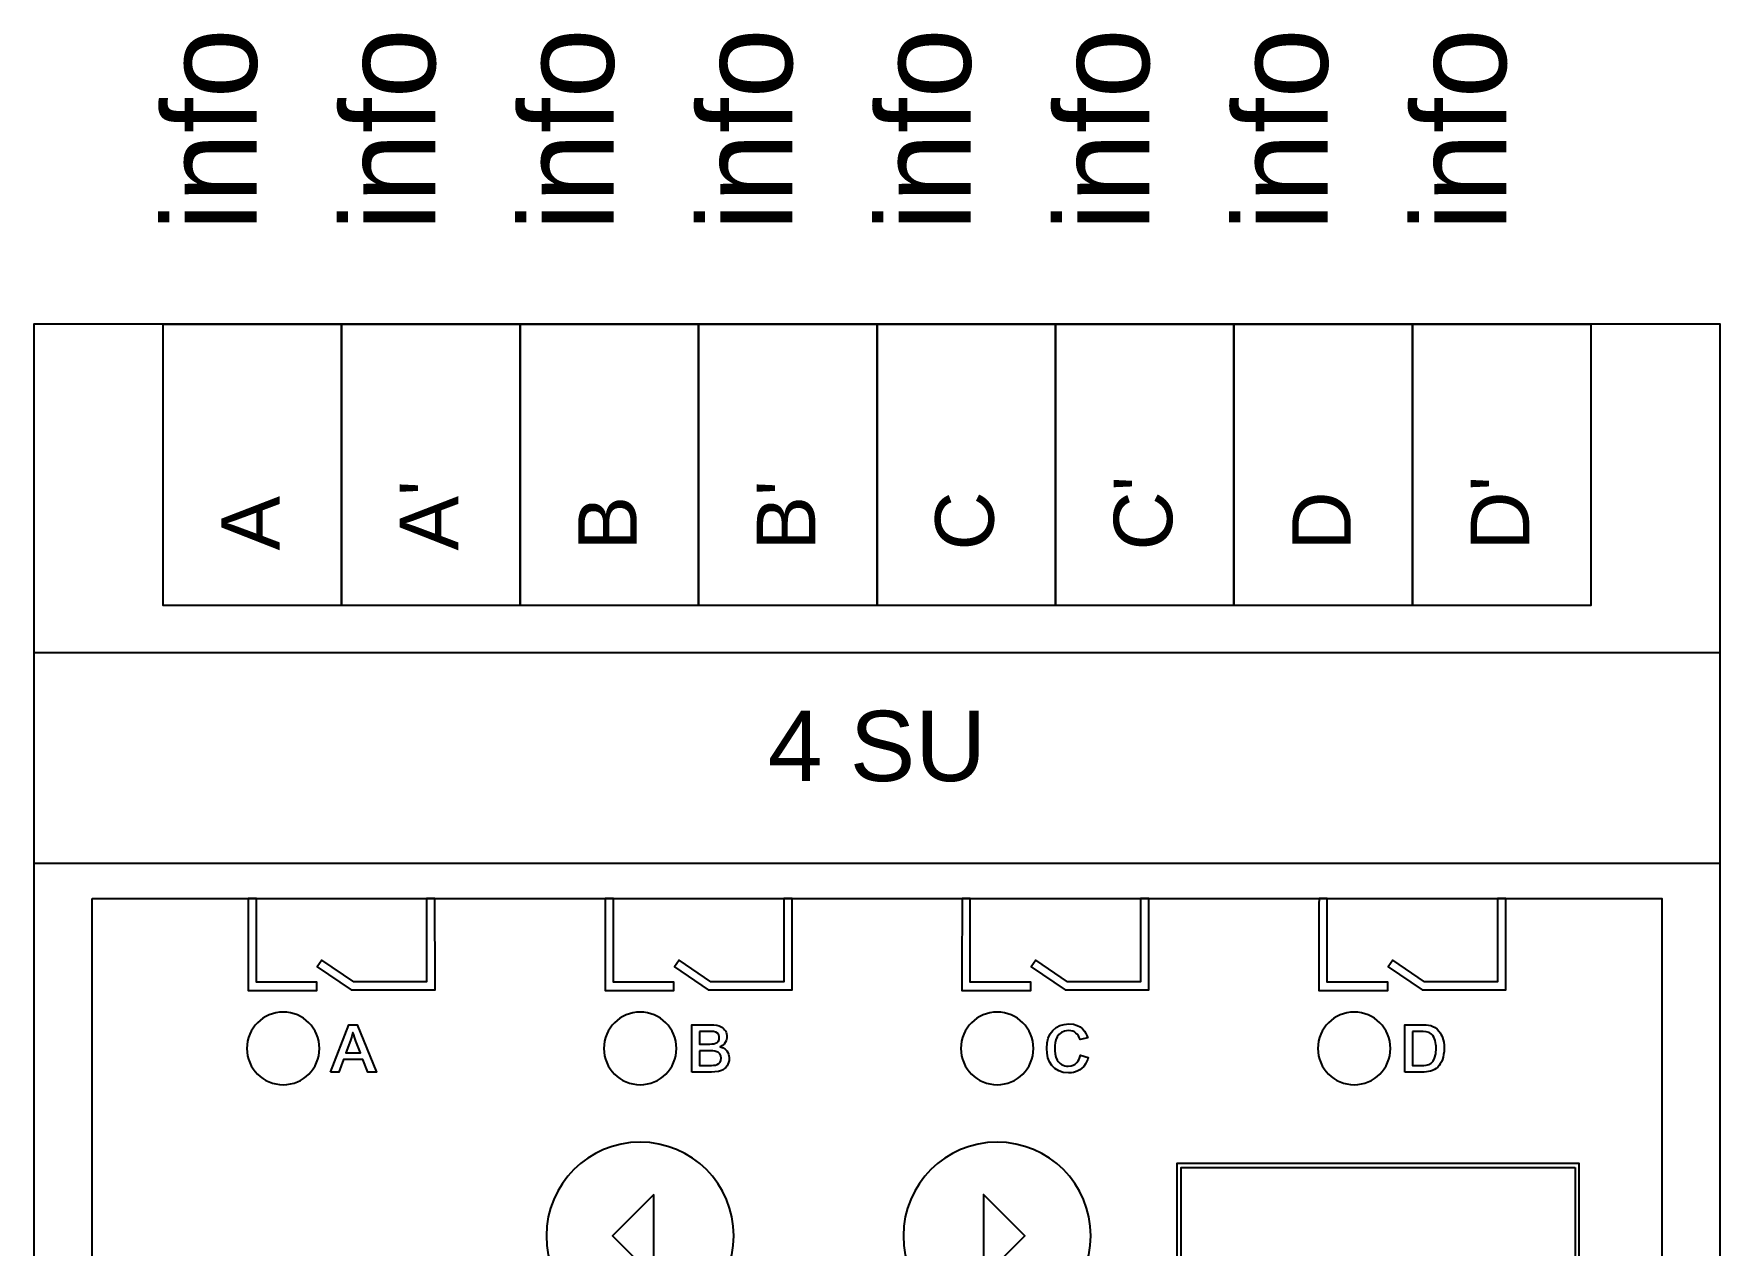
# Model space of a CAD drawing. Header units: millimetres. Extents: x 2151 to 5908, y -441 to 3322.
# Drawn here: x 3412.7 to 3484.7, y 3244.4 to 3296.1 of the extents above; entities that cross this region are included whole.
import ezdxf

# ---------------------------------------------------------------- set-up
doc = ezdxf.new("R2010")
doc.units = ezdxf.units.MM
for name, color, linetype in [('Beschriftung', 7, 'Continuous'), ('Gehäuse', 7, 'Continuous'), ('Klemmen', 7, 'Continuous')]:
    doc.layers.add(name, color=color, linetype=linetype)
doc.styles.add('ARIAL', font='arial.ttf')
doc.styles.add('CP_SIGNAL', font='cp_simplex.shx')
doc.styles.get("Standard").update_dxf_attribs({"font": 'ARIAL.TTF'})

# ---------------------------------------------------------------- blocks, each defined once
blk = doc.blocks.new('*U118')
at = {"layer": 'Gehäuse'}
for p, q in [((0, 91), (0, 84)), ((0, 77), (72, 77)), ((0, 68), (72, 68)), ((0, 23), (72, 23)), ((0, 14), (72, 14))]:
    blk.add_line(p, q, dxfattribs=at)
for points in [[(0, 0), (72, 0), (72, 91), (0, 91)], [(2.5, 66.5), (69.5, 66.5), (69.5, 24.5), (2.5, 24.5)]]:
    blk.add_lwpolyline(points, close=True, dxfattribs=at)
at = {"layer": 'Gehäuse', "insert": (36, 72.986), "char_height": 3, "attachment_point": 5}
blk.add_mtext_dynamic_manual_height_columns('4 SU', width=26.44972, gutter_width=25.4, heights=[0], dxfattribs=at)
blk = doc.blocks.new('*U120')
at = {"layer": 'Klemmen'}
for points in [[(-30.48, 0), (-22.86, 0), (-22.86, -12), (-30.48, -12)], [(-22.86, 0), (-15.24, 0), (-15.24, -12), (-22.86, -12)], [(-15.24, 0), (-7.62, 0), (-7.62, -12), (-15.24, -12)], [(-7.62, 0), (0, 0), (0, -12), (-7.62, -12)], [(0, 0), (7.62, 0), (7.62, -12), (0, -12)], [(7.62, 0), (15.24, 0), (15.24, -12), (7.62, -12)], [(15.24, 0), (22.86, 0), (22.86, -12), (15.24, -12)], [(22.86, 0), (30.48, 0), (30.48, -12), (22.86, -12)]]:
    blk.add_lwpolyline(points, close=True, dxfattribs=at)
at = {"layer": 'Klemmen', "style": 'ARIAL'}
for tag, p in [('1', (-25.495, -9.653)), ('2', (-17.875, -9.653)), ('3', (-10.255, -9.653)), ('4', (-2.635, -9.653)), ('5', (4.985, -9.653)), ('6', (12.605, -9.653)), ('7', (20.225, -9.653)), ('8', (27.845, -9.653))]:
    blk.add_attdef(tag, p, '', height=2.5, rotation=90, dxfattribs=at)
blk = doc.blocks.new('AKD-0410V.02')
at = {"layer": 'Beschriftung'}
for points, knots in [([(9.152, 66.5), (9.152, 66.5), (9.505, 66.5), (9.505, 66.5), (9.505, 66.5), (9.505, 66.5), (9.505, 62.927), (9.505, 62.927), (9.505, 62.927), (9.505, 62.927), (12.088, 62.927), (12.088, 62.927), (12.088, 62.927), (12.088, 62.927), (12.088, 62.575), (12.088, 62.575), (12.088, 62.575), (12.088, 62.575), (9.15, 62.575), (9.15, 62.575), (9.15, 62.575), (9.15, 63.881), (9.151, 65.191), (9.152, 66.5)], [0, 0, 0, 0, 0.142857, 0.142857, 0.142857, 0.142857, 0.285714, 0.285714, 0.285714, 0.285714, 0.428571, 0.428571, 0.428571, 0.428571, 0.571429, 0.571429, 0.571429, 0.571429, 0.714286, 0.714286, 0.714286, 0.714286, 1, 1, 1, 1]), ([(16.772, 66.5), (16.772, 66.5), (17.126, 66.5), (17.126, 66.5), (17.126, 66.5), (17.128, 65.195), (17.133, 63.887), (17.133, 62.593), (17.133, 62.593), (17.133, 62.593), (13.552, 62.593), (13.552, 62.593), (13.552, 62.593), (13.552, 62.593), (12.105, 63.581), (12.105, 63.581), (12.105, 63.581), (12.105, 63.581), (12.303, 63.872), (12.303, 63.872), (12.303, 63.872), (12.303, 63.872), (13.66, 62.946), (13.66, 62.946), (13.66, 62.946), (13.66, 62.946), (16.772, 62.946), (16.772, 62.946), (16.772, 62.946), (16.772, 62.946), (16.772, 66.5), (16.772, 66.5)], [0, 0, 0, 0, 0.111111, 0.111111, 0.111111, 0.111111, 0.222222, 0.222222, 0.222222, 0.222222, 0.333333, 0.333333, 0.333333, 0.333333, 0.444444, 0.444444, 0.444444, 0.444444, 0.555556, 0.555556, 0.555556, 0.555556, 0.666667, 0.666667, 0.666667, 0.666667, 0.777778, 0.777778, 0.777778, 0.777778, 1, 1, 1, 1]), ([(24.397, 66.5), (24.397, 66.5), (24.75, 66.5), (24.75, 66.5), (24.75, 66.5), (24.75, 66.5), (24.75, 62.927), (24.75, 62.927), (24.75, 62.927), (24.75, 62.927), (27.333, 62.927), (27.333, 62.927), (27.333, 62.927), (27.333, 62.927), (27.333, 62.575), (27.333, 62.575), (27.333, 62.575), (27.333, 62.575), (24.395, 62.575), (24.395, 62.575), (24.395, 62.575), (24.395, 63.881), (24.396, 65.191), (24.397, 66.5)], [0, 0, 0, 0, 0.142857, 0.142857, 0.142857, 0.142857, 0.285714, 0.285714, 0.285714, 0.285714, 0.428571, 0.428571, 0.428571, 0.428571, 0.571429, 0.571429, 0.571429, 0.571429, 0.714286, 0.714286, 0.714286, 0.714286, 1, 1, 1, 1]), ([(32.017, 66.5), (32.017, 66.5), (32.371, 66.5), (32.371, 66.5), (32.371, 66.5), (32.373, 65.195), (32.378, 63.887), (32.378, 62.593), (32.378, 62.593), (32.378, 62.593), (28.798, 62.593), (28.798, 62.593), (28.798, 62.593), (28.798, 62.593), (27.35, 63.581), (27.35, 63.581), (27.35, 63.581), (27.35, 63.581), (27.548, 63.872), (27.548, 63.872), (27.548, 63.872), (27.548, 63.872), (28.905, 62.946), (28.905, 62.946), (28.905, 62.946), (28.905, 62.946), (32.017, 62.946), (32.017, 62.946), (32.017, 62.946), (32.017, 62.946), (32.017, 66.5), (32.017, 66.5)], [0, 0, 0, 0, 0.111111, 0.111111, 0.111111, 0.111111, 0.222222, 0.222222, 0.222222, 0.222222, 0.333333, 0.333333, 0.333333, 0.333333, 0.444444, 0.444444, 0.444444, 0.444444, 0.555556, 0.555556, 0.555556, 0.555556, 0.666667, 0.666667, 0.666667, 0.666667, 0.777778, 0.777778, 0.777778, 0.777778, 1, 1, 1, 1]), ([(39.629, 66.5), (39.629, 66.5), (39.982, 66.5), (39.982, 66.5), (39.982, 66.5), (39.982, 66.5), (39.982, 62.927), (39.982, 62.927), (39.982, 62.927), (39.982, 62.927), (42.565, 62.927), (42.565, 62.927), (42.565, 62.927), (42.565, 62.927), (42.565, 62.575), (42.565, 62.575), (42.565, 62.575), (42.565, 62.575), (39.627, 62.575), (39.627, 62.575), (39.627, 62.575), (39.627, 63.881), (39.629, 65.191), (39.629, 66.5)], [0, 0, 0, 0, 0.142857, 0.142857, 0.142857, 0.142857, 0.285714, 0.285714, 0.285714, 0.285714, 0.428571, 0.428571, 0.428571, 0.428571, 0.571429, 0.571429, 0.571429, 0.571429, 0.714286, 0.714286, 0.714286, 0.714286, 1, 1, 1, 1]), ([(47.25, 66.5), (47.25, 66.5), (47.603, 66.5), (47.603, 66.5), (47.603, 66.5), (47.606, 65.195), (47.61, 63.887), (47.61, 62.593), (47.61, 62.593), (47.61, 62.593), (44.03, 62.593), (44.03, 62.593), (44.03, 62.593), (44.03, 62.593), (42.582, 63.581), (42.582, 63.581), (42.582, 63.581), (42.582, 63.581), (42.781, 63.872), (42.781, 63.872), (42.781, 63.872), (42.781, 63.872), (44.137, 62.946), (44.137, 62.946), (44.137, 62.946), (44.137, 62.946), (47.25, 62.946), (47.25, 62.946), (47.25, 62.946), (47.25, 62.946), (47.25, 66.5), (47.25, 66.5)], [0, 0, 0, 0, 0.111111, 0.111111, 0.111111, 0.111111, 0.222222, 0.222222, 0.222222, 0.222222, 0.333333, 0.333333, 0.333333, 0.333333, 0.444444, 0.444444, 0.444444, 0.444444, 0.555556, 0.555556, 0.555556, 0.555556, 0.666667, 0.666667, 0.666667, 0.666667, 0.777778, 0.777778, 0.777778, 0.777778, 1, 1, 1, 1]), ([(55.222, 66.5), (55.222, 66.5), (55.222, 62.927), (55.222, 62.927), (55.222, 62.927), (55.222, 62.927), (57.805, 62.927), (57.805, 62.927), (57.805, 62.927), (57.805, 62.927), (57.805, 62.575), (57.805, 62.575), (57.805, 62.575), (57.805, 62.575), (54.867, 62.575), (54.867, 62.575), (54.867, 62.575), (54.867, 63.881), (54.868, 65.191), (54.869, 66.5), (54.869, 66.5), (54.869, 66.5), (55.222, 66.5), (55.222, 66.5)], [0, 0, 0, 0, 0.142857, 0.142857, 0.142857, 0.142857, 0.285714, 0.285714, 0.285714, 0.285714, 0.428571, 0.428571, 0.428571, 0.428571, 0.571429, 0.571429, 0.571429, 0.571429, 0.714286, 0.714286, 0.714286, 0.714286, 1, 1, 1, 1]), ([(62.489, 66.5), (62.489, 66.5), (62.843, 66.5), (62.843, 66.5), (62.843, 66.5), (62.845, 65.195), (62.85, 63.887), (62.85, 62.593), (62.85, 62.593), (62.85, 62.593), (59.27, 62.593), (59.27, 62.593), (59.27, 62.593), (59.27, 62.593), (57.822, 63.581), (57.822, 63.581), (57.822, 63.581), (57.822, 63.581), (58.021, 63.872), (58.021, 63.872), (58.021, 63.872), (58.021, 63.872), (59.377, 62.946), (59.377, 62.946), (59.377, 62.946), (59.377, 62.946), (62.489, 62.946), (62.489, 62.946), (62.489, 62.946), (62.489, 62.946), (62.489, 66.5), (62.489, 66.5)], [0, 0, 0, 0, 0.111111, 0.111111, 0.111111, 0.111111, 0.222222, 0.222222, 0.222222, 0.222222, 0.333333, 0.333333, 0.333333, 0.333333, 0.444444, 0.444444, 0.444444, 0.444444, 0.555556, 0.555556, 0.555556, 0.555556, 0.666667, 0.666667, 0.666667, 0.666667, 0.777778, 0.777778, 0.777778, 0.777778, 1, 1, 1, 1]), ([(10.65, 61.65), (11.506, 61.65), (12.2, 60.956), (12.2, 60.1), (12.2, 60.1), (12.2, 59.244), (11.506, 58.55), (10.65, 58.55), (10.65, 58.55), (9.794, 58.55), (9.1, 59.244), (9.1, 60.1), (9.1, 60.1), (9.1, 60.956), (9.794, 61.65), (10.65, 61.65)], [0, 0, 0, 0, 0.2, 0.2, 0.2, 0.2, 0.4, 0.4, 0.4, 0.4, 0.6, 0.6, 0.6, 0.6, 1, 1, 1, 1]), ([(25.89, 61.65), (26.746, 61.65), (27.44, 60.956), (27.44, 60.1), (27.44, 60.1), (27.44, 59.244), (26.746, 58.55), (25.89, 58.55), (25.89, 58.55), (25.034, 58.55), (24.34, 59.244), (24.34, 60.1), (24.34, 60.1), (24.34, 60.956), (25.034, 61.65), (25.89, 61.65)], [0, 0, 0, 0, 0.2, 0.2, 0.2, 0.2, 0.4, 0.4, 0.4, 0.4, 0.6, 0.6, 0.6, 0.6, 1, 1, 1, 1]), ([(41.13, 61.65), (41.986, 61.65), (42.68, 60.956), (42.68, 60.1), (42.68, 60.1), (42.68, 59.244), (41.986, 58.55), (41.13, 58.55), (41.13, 58.55), (40.274, 58.55), (39.58, 59.244), (39.58, 60.1), (39.58, 60.1), (39.58, 60.956), (40.274, 61.65), (41.13, 61.65)], [0, 0, 0, 0, 0.2, 0.2, 0.2, 0.2, 0.4, 0.4, 0.4, 0.4, 0.6, 0.6, 0.6, 0.6, 1, 1, 1, 1]), ([(56.37, 61.65), (57.226, 61.65), (57.92, 60.956), (57.92, 60.1), (57.92, 60.1), (57.92, 59.244), (57.226, 58.55), (56.37, 58.55), (56.37, 58.55), (55.514, 58.55), (54.82, 59.244), (54.82, 60.1), (54.82, 60.1), (54.82, 60.956), (55.514, 61.65), (56.37, 61.65)], [0, 0, 0, 0, 0.2, 0.2, 0.2, 0.2, 0.4, 0.4, 0.4, 0.4, 0.6, 0.6, 0.6, 0.6, 1, 1, 1, 1]), ([(12.673, 59.09), (12.673, 59.09), (13.026, 59.09), (13.026, 59.09), (13.026, 59.09), (13.026, 59.09), (13.224, 59.629), (13.224, 59.629), (13.224, 59.629), (13.224, 59.629), (14.05, 59.629), (14.05, 59.629), (14.05, 59.629), (14.05, 59.629), (14.256, 59.09), (14.256, 59.09), (14.256, 59.09), (14.256, 59.09), (14.626, 59.09), (14.626, 59.09), (14.626, 59.09), (14.626, 59.09), (13.811, 61.111), (13.811, 61.111), (13.811, 61.111), (13.811, 61.111), (13.452, 61.111), (13.452, 61.111), (13.452, 61.111), (13.452, 61.111), (12.673, 59.09), (12.673, 59.09)], [0, 0, 0, 0, 0.111111, 0.111111, 0.111111, 0.111111, 0.222222, 0.222222, 0.222222, 0.222222, 0.333333, 0.333333, 0.333333, 0.333333, 0.444444, 0.444444, 0.444444, 0.444444, 0.555556, 0.555556, 0.555556, 0.555556, 0.666667, 0.666667, 0.666667, 0.666667, 0.777778, 0.777778, 0.777778, 0.777778, 1, 1, 1, 1]), ([(13.517, 60.436), (13.568, 60.572), (13.59, 60.637), (13.621, 60.778), (13.621, 60.778), (13.621, 60.778), (13.627, 60.778), (13.627, 60.778), (13.627, 60.778), (13.669, 60.642), (13.712, 60.524), (13.757, 60.405), (13.757, 60.405), (13.757, 60.405), (13.943, 59.906), (13.943, 59.906), (13.943, 59.906), (13.943, 59.906), (13.322, 59.906), (13.322, 59.906), (13.322, 59.906), (13.322, 59.906), (13.517, 60.436), (13.517, 60.436)], [0, 0, 0, 0, 0.142857, 0.142857, 0.142857, 0.142857, 0.285714, 0.285714, 0.285714, 0.285714, 0.428571, 0.428571, 0.428571, 0.428571, 0.571429, 0.571429, 0.571429, 0.571429, 0.714286, 0.714286, 0.714286, 0.714286, 1, 1, 1, 1]), ([(28.088, 59.09), (28.088, 59.09), (28.819, 59.09), (28.819, 59.09), (28.819, 59.09), (28.926, 59.09), (29.209, 59.09), (29.361, 59.155), (29.361, 59.155), (29.553, 59.237), (29.691, 59.434), (29.691, 59.674), (29.691, 59.674), (29.691, 59.79), (29.655, 60.064), (29.31, 60.165), (29.31, 60.165), (29.592, 60.301), (29.592, 60.557), (29.592, 60.597), (29.592, 60.597), (29.592, 60.772), (29.497, 60.939), (29.344, 61.023), (29.344, 61.023), (29.245, 61.08), (29.127, 61.111), (28.867, 61.111), (28.867, 61.111), (28.867, 61.111), (28.088, 61.111), (28.088, 61.111), (28.088, 61.111), (28.088, 61.111), (28.088, 59.09), (28.088, 59.09)], [0, 0, 0, 0, 0.1, 0.1, 0.1, 0.1, 0.2, 0.2, 0.2, 0.2, 0.3, 0.3, 0.3, 0.3, 0.4, 0.4, 0.4, 0.4, 0.5, 0.5, 0.5, 0.5, 0.6, 0.6, 0.6, 0.6, 0.7, 0.7, 0.7, 0.7, 0.8, 0.8, 0.8, 0.8, 1, 1, 1, 1]), ([(28.421, 60.826), (28.421, 60.826), (28.746, 60.826), (28.746, 60.826), (28.746, 60.826), (28.969, 60.826), (29.115, 60.826), (29.189, 60.752), (29.189, 60.752), (29.242, 60.699), (29.268, 60.625), (29.268, 60.555), (29.268, 60.555), (29.268, 60.284), (29.003, 60.284), (28.78, 60.284), (28.78, 60.284), (28.78, 60.284), (28.421, 60.284), (28.421, 60.284), (28.421, 60.284), (28.421, 60.284), (28.421, 60.826), (28.421, 60.826)], [0, 0, 0, 0, 0.142857, 0.142857, 0.142857, 0.142857, 0.285714, 0.285714, 0.285714, 0.285714, 0.428571, 0.428571, 0.428571, 0.428571, 0.571429, 0.571429, 0.571429, 0.571429, 0.714286, 0.714286, 0.714286, 0.714286, 1, 1, 1, 1]), ([(44.996, 60.555), (44.928, 60.78), (44.745, 61.145), (44.192, 61.145), (44.192, 61.145), (43.633, 61.145), (43.244, 60.758), (43.244, 60.103), (43.244, 60.103), (43.244, 59.544), (43.526, 59.056), (44.178, 59.056), (44.178, 59.056), (44.316, 59.056), (44.629, 59.087), (44.83, 59.333), (44.83, 59.333), (44.951, 59.479), (44.996, 59.643), (45.016, 59.719), (45.016, 59.719), (45.016, 59.719), (44.689, 59.815), (44.689, 59.815), (44.689, 59.815), (44.638, 59.587), (44.499, 59.341), (44.166, 59.341), (44.166, 59.341), (43.949, 59.341), (43.783, 59.448), (43.692, 59.601), (43.692, 59.601), (43.602, 59.759), (43.588, 59.993), (43.588, 60.109), (43.588, 60.109), (43.588, 60.383), (43.664, 60.86), (44.178, 60.86), (44.178, 60.86), (44.443, 60.86), (44.595, 60.713), (44.666, 60.476), (44.666, 60.476), (44.666, 60.476), (44.996, 60.555), (44.996, 60.555)], [0, 0, 0, 0, 0.076923, 0.076923, 0.076923, 0.076923, 0.153846, 0.153846, 0.153846, 0.153846, 0.230769, 0.230769, 0.230769, 0.230769, 0.307692, 0.307692, 0.307692, 0.307692, 0.384615, 0.384615, 0.384615, 0.384615, 0.461538, 0.461538, 0.461538, 0.461538, 0.538462, 0.538462, 0.538462, 0.538462, 0.615385, 0.615385, 0.615385, 0.615385, 0.692308, 0.692308, 0.692308, 0.692308, 0.769231, 0.769231, 0.769231, 0.769231, 0.846154, 0.846154, 0.846154, 0.846154, 1, 1, 1, 1]), ([(58.529, 59.09), (58.529, 59.09), (59.277, 59.09), (59.277, 59.09), (59.277, 59.09), (59.505, 59.09), (59.768, 59.132), (59.937, 59.305), (59.937, 59.305), (60.098, 59.468), (60.211, 59.722), (60.211, 60.1), (60.211, 60.1), (60.211, 60.495), (60.098, 60.693), (60.002, 60.82), (60.002, 60.82), (59.785, 61.105), (59.497, 61.111), (59.248, 61.111), (59.248, 61.111), (59.248, 61.111), (58.529, 61.111), (58.529, 61.111), (58.529, 61.111), (58.529, 61.111), (58.529, 59.09), (58.529, 59.09)], [0, 0, 0, 0, 0.125, 0.125, 0.125, 0.125, 0.25, 0.25, 0.25, 0.25, 0.375, 0.375, 0.375, 0.375, 0.5, 0.5, 0.5, 0.5, 0.625, 0.625, 0.625, 0.625, 0.75, 0.75, 0.75, 0.75, 1, 1, 1, 1]), ([(58.862, 60.826), (58.862, 60.826), (59.172, 60.826), (59.172, 60.826), (59.172, 60.826), (59.378, 60.826), (59.539, 60.826), (59.669, 60.713), (59.669, 60.713), (59.835, 60.566), (59.866, 60.32), (59.866, 60.114), (59.866, 60.114), (59.866, 59.383), (59.508, 59.375), (59.234, 59.375), (59.234, 59.375), (59.234, 59.375), (58.862, 59.375), (58.862, 59.375), (58.862, 59.375), (58.862, 59.375), (58.862, 60.826), (58.862, 60.826)], [0, 0, 0, 0, 0.142857, 0.142857, 0.142857, 0.142857, 0.285714, 0.285714, 0.285714, 0.285714, 0.428571, 0.428571, 0.428571, 0.428571, 0.571429, 0.571429, 0.571429, 0.571429, 0.714286, 0.714286, 0.714286, 0.714286, 1, 1, 1, 1]), ([(28.421, 59.999), (28.421, 59.999), (28.822, 59.999), (28.822, 59.999), (28.822, 59.999), (29.028, 59.999), (29.347, 59.999), (29.347, 59.686), (29.347, 59.686), (29.347, 59.375), (29.051, 59.375), (28.864, 59.375), (28.864, 59.375), (28.864, 59.375), (28.421, 59.375), (28.421, 59.375), (28.421, 59.375), (28.421, 59.375), (28.421, 59.999), (28.421, 59.999)], [0, 0, 0, 0, 0.166667, 0.166667, 0.166667, 0.166667, 0.333333, 0.333333, 0.333333, 0.333333, 0.5, 0.5, 0.5, 0.5, 0.666667, 0.666667, 0.666667, 0.666667, 1, 1, 1, 1]), ([(25.886, 56.1), (28.095, 56.1), (29.886, 54.309), (29.886, 52.1), (29.886, 52.1), (29.886, 49.891), (28.095, 48.1), (25.886, 48.1), (25.886, 48.1), (23.677, 48.1), (21.886, 49.891), (21.886, 52.1), (21.886, 52.1), (21.886, 54.309), (23.677, 56.1), (25.886, 56.1)], [0, 0, 0, 0, 0.2, 0.2, 0.2, 0.2, 0.4, 0.4, 0.4, 0.4, 0.6, 0.6, 0.6, 0.6, 1, 1, 1, 1]), ([(41.126, 56.1), (43.335, 56.1), (45.126, 54.309), (45.126, 52.1), (45.126, 52.1), (45.126, 49.891), (43.335, 48.1), (41.126, 48.1), (41.126, 48.1), (38.917, 48.1), (37.126, 49.891), (37.126, 52.1), (37.126, 52.1), (37.126, 54.309), (38.917, 56.1), (41.126, 56.1)], [0, 0, 0, 0, 0.2, 0.2, 0.2, 0.2, 0.4, 0.4, 0.4, 0.4, 0.6, 0.6, 0.6, 0.6, 1, 1, 1, 1]), ([(48.89, 55.188), (48.89, 55.188), (65.978, 55.188), (65.978, 55.188), (65.978, 55.188), (65.978, 55.188), (65.978, 49.012), (65.978, 49.012), (65.978, 49.012), (65.978, 49.012), (48.802, 49.012), (48.802, 49.012), (48.802, 49.012), (48.802, 49.012), (48.802, 55.188), (48.802, 55.188), (48.802, 55.188), (48.802, 55.188), (48.89, 55.188), (48.89, 55.188)], [0, 0, 0, 0, 0.166667, 0.166667, 0.166667, 0.166667, 0.333333, 0.333333, 0.333333, 0.333333, 0.5, 0.5, 0.5, 0.5, 0.666667, 0.666667, 0.666667, 0.666667, 1, 1, 1, 1]), ([(65.802, 55.012), (65.802, 55.012), (48.978, 55.012), (48.978, 55.012), (48.978, 55.012), (48.978, 55.012), (48.978, 49.188), (48.978, 49.188), (48.978, 49.188), (48.978, 49.188), (65.802, 49.188), (65.802, 49.188), (65.802, 49.188), (65.802, 49.188), (65.802, 55.012), (65.802, 55.012)], [0, 0, 0, 0, 0.2, 0.2, 0.2, 0.2, 0.4, 0.4, 0.4, 0.4, 0.6, 0.6, 0.6, 0.6, 1, 1, 1, 1]), ([(26.47, 53.868), (26.47, 53.868), (26.47, 50.332), (26.47, 50.332), (26.47, 50.332), (26.47, 50.332), (24.702, 52.1), (24.702, 52.1), (24.702, 52.1), (24.702, 52.1), (26.47, 53.868), (26.47, 53.868)], [0, 0, 0, 0, 0.25, 0.25, 0.25, 0.25, 0.5, 0.5, 0.5, 0.5, 1, 1, 1, 1]), ([(40.542, 50.332), (40.542, 50.332), (40.542, 53.868), (40.542, 53.868), (40.542, 53.868), (40.542, 53.868), (42.31, 52.1), (42.31, 52.1), (42.31, 52.1), (42.31, 52.1), (40.542, 50.332), (40.542, 50.332)], [0, 0, 0, 0, 0.25, 0.25, 0.25, 0.25, 0.5, 0.5, 0.5, 0.5, 1, 1, 1, 1])]:
    blk.add_open_spline(points, degree=3, knots=knots, dxfattribs=at)
at = {"layer": 'Gehäuse'}
blk.add_blockref('*U118', (0, 0), dxfattribs=at)
blk.add_blockref('*U120', (36, 91), dxfattribs=at).add_auto_attribs({'1': 'A', '2': "A'", '3': 'B', '4': "B'", '5': 'C', '6': "C'", '7': 'D', '8': "D'"})
blk = doc.blocks.new('MDT_CAD_AKD-0410V02')
blk.add_blockref('AKD-0410V.02', (10, 10))

msp = doc.modelspace()

# ---------------------------------------------------------------- block references
msp.add_blockref('MDT_CAD_AKD-0410V02', (3402.666, 3182.661))

# ---------------------------------------------------------------- texts
at = {"char_height": 4, "width": 50, "attachment_point": 1, "rotation": 90, "style": 'CP_SIGNAL'}
for insert in [(3418.186, 3283.661), (3425.806, 3283.661), (3433.426, 3283.661), (3441.046, 3283.661), (3448.666, 3283.661), (3456.286, 3283.661), (3463.906, 3283.661), (3471.526, 3283.661)]:
    msp.add_mtext('\\pxi0,l1,sm1,qj;info ', dxfattribs=dict(at, insert=insert))

doc.saveas('drawing.dxf')
